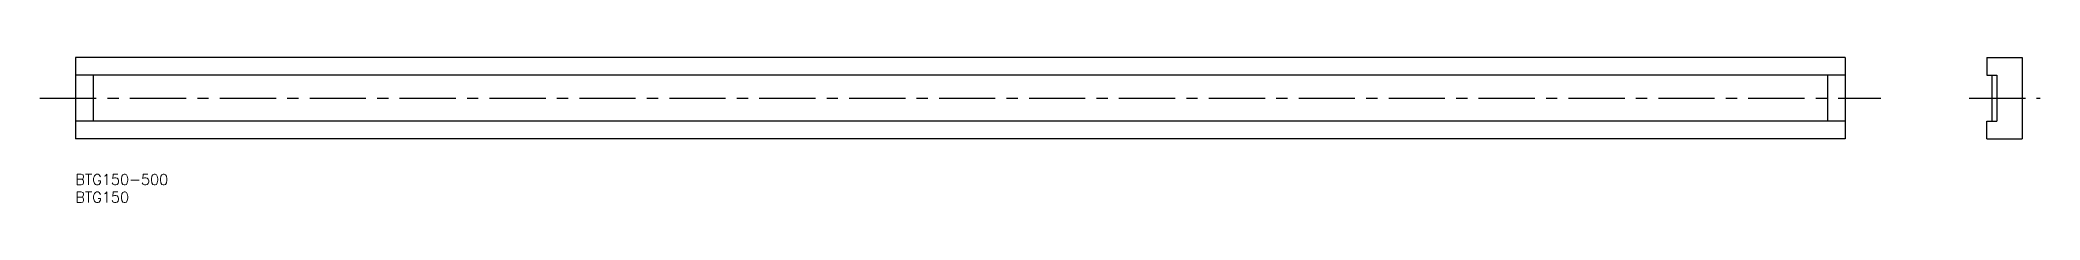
# Model space of a CAD drawing. Extents: x -10 to 555, y -8 to 33.
import ezdxf

# ---------------------------------------------------------------- set-up
doc = ezdxf.new("R2010")
doc.units = 0
doc.header["$LTSCALE"] = 0.5
doc.linetypes.add('CENTER', pattern=[50.8, 31.75, -6.35, 6.35, -6.35])
for name, color, linetype in [('MSM_CENTER', 1, 'CENTER'), ('MSM_CONTINUOUS', 7, 'CONTINUOUS'), ('MSM_PART_NUMBER', 7, 'CONTINUOUS')]:
    doc.layers.add(name, color=color, linetype=linetype)
doc.styles.get("Standard").update_dxf_attribs({"font": 'txt.shx', "height": 3, "bigfont": 'bigfont.shx'})

# ---------------------------------------------------------------- blocks, each defined once
blk = doc.blocks.new('*U3')
at = {"layer": 'MSM_PART_NUMBER'}
blk.add_text('BTG150-500', height=3, dxfattribs=at).set_placement((0, -3))
blk = doc.blocks.new('*U4')
at = {"layer": 'MSM_PART_NUMBER'}
blk.add_text('BTG150', height=3, dxfattribs=at).set_placement((0, -8))

msp = doc.modelspace()

# ---------------------------------------------------------------- linework, layer by layer
at = {"layer": 'MSM_CENTER'}
for p, q in [((-10, 21.5), (510, 21.5)), ((535, 21.5), (555, 21.5))]:
    msp.add_line(p, q, dxfattribs=at)
at = {"layer": 'MSM_CONTINUOUS'}
for p, q in [((500, 33), (0, 33)), ((0, 33), (0, 10)), ((500, 33), (500, 10)), ((540, 33), (550, 33)), ((540, 33), (540, 28)), ((550, 33), (550, 10)), ((500, 28), (0, 28)), ((5, 28), (5, 15)), ((495, 28), (495, 15)), ((540, 28), (542.8, 28)), ((541.4, 28), (541.4, 15)), ((542.8, 28), (542.8, 15)), ((500, 15), (0, 15)), ((540, 15), (542.8, 15)), ((540, 10), (540, 15)), ((500, 10), (0, 10)), ((540, 10), (550, 10))]:
    msp.add_line(p, q, dxfattribs=at)

# ---------------------------------------------------------------- block references
for name in ['*U3', '*U4']:
    msp.add_blockref(name, (0, 0), dxfattribs=at)

doc.saveas('drawing.dxf')
